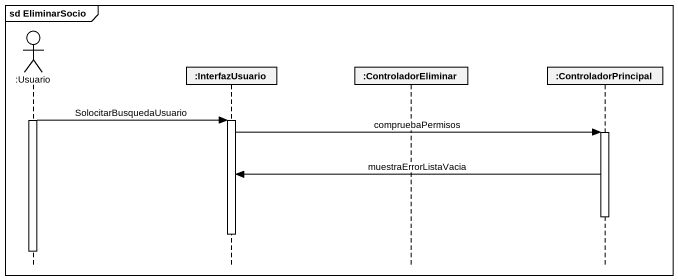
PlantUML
@startuml
mainframe sd EliminarSocio
hide footbox
actor ":Usuario" as Usuario
participant ":InterfazUsuario" as InterfazUsuario
participant ":ControladorEliminar" as ControladorEliminar
participant ":ControladorPrincipal" as ControladorPrincipal

activate Usuario
Usuario -> InterfazUsuario : SolocitarBusquedaUsuario
activate InterfazUsuario
InterfazUsuario -> ControladorPrincipal : compruebaPermisos
activate ControladorPrincipal
ControladorPrincipal -> InterfazUsuario : muestraErrorListaVacia
deactivate ControladorPrincipal
deactivate InterfazUsuario
deactivate Usuario
@enduml
